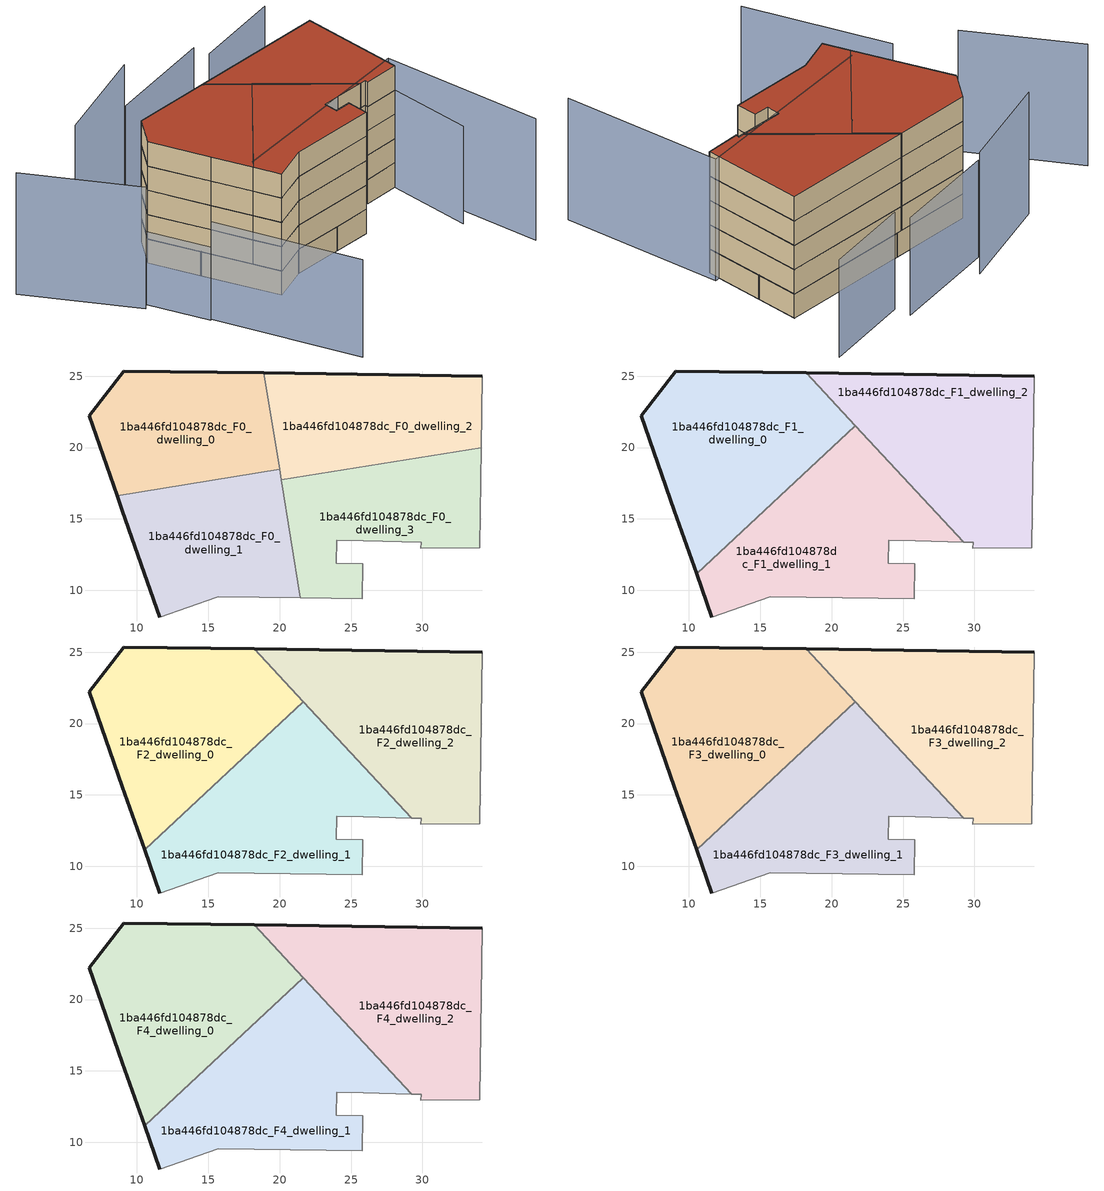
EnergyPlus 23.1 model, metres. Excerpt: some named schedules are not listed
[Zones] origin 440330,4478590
1ba446fd104878dc_F0_dwelling_0
 floor ground (EU_floor_Construction): 19.99,18.48 18.9,25.22 9.08,25.36 6.65,22.23 8.62,16.64 z0
 wall outside (EU_wall_Construction): 8.62,16.64 6.65,22.23 9.08,25.36 18.9,25.22 z0:3
 wall to 1ba446fd104878dc_F0_dwelling_1 (EU_wall_Construction): 19.99,18.48 8.62,16.64 z0:3
 wall to 1ba446fd104878dc_F0_dwelling_2 (EU_wall_Construction): 18.9,25.22 19.99,18.48 z0:3
1ba446fd104878dc_F0_dwelling_1
 floor ground (EU_floor_Construction): 21.45,9.47 19.99,18.48 8.62,16.64 8.99,15.57 11.62,8.14 15.59,9.53 15.69,9.57 z0
 wall outside (EU_wall_Construction): 11.62,8.14 8.99,15.57 8.62,16.64 z0:3
 wall adiabatic (EU_wall_Construction): 21.45,9.47 15.69,9.57 15.59,9.53 11.62,8.14 z0:3
 wall to 1ba446fd104878dc_F0_dwelling_3 (EU_wall_Construction): 20.11,17.74 21.45,9.47 z0:3
 wall to 1ba446fd104878dc_F0_dwelling_2 (EU_wall_Construction): 19.99,18.48 20.11,17.74 z0:3
1ba446fd104878dc_F0_dwelling_2
 floor ground (EU_floor_Construction): 34.11,20.01 34.2,25.01 18.9,25.22 20.11,17.74 z0
 wall outside (EU_wall_Construction): 18.9,25.22 34.2,25.01 z0:3
 wall adiabatic (EU_wall_Construction): 34.2,25.01 34.11,20.01 z0:3
 wall to 1ba446fd104878dc_F0_dwelling_3 (EU_wall_Construction): 34.11,20.01 20.11,17.74 z0:3
1ba446fd104878dc_F0_dwelling_3
 floor ground (EU_floor_Construction): 33.99,12.98 34,13.07 34.11,20.01 20.11,17.74 21.45,9.47 25.78,9.4 25.83,11.88 23.96,11.89 23.99,13.5 25.86,13.46 29.9,13.36 29.89,12.96 z0
 wall adiabatic (EU_wall_Construction): 34.11,20.01 34,13.07 33.99,12.98 29.89,12.96 29.9,13.36 25.86,13.46 23.99,13.5 23.96,11.89 25.83,11.88 25.78,9.4 21.45,9.47 z0:3
1ba446fd104878dc_F1_dwelling_0
 floor to 1ba446fd104878dc_F0_dwelling_0 (EU_floor_Construction): 18.06,18.17 19.78,19.78 19.04,24.35 18.21,25.23 9.08,25.36 6.65,22.23 8.62,16.64 z3
 floor to 1ba446fd104878dc_F0_dwelling_2 (EU_floor_Construction): 21.66,21.53 19.04,24.35 19.78,19.78 z3
 floor to 1ba446fd104878dc_F0_dwelling_1 (EU_floor_Construction): 18.06,18.17 8.62,16.64 8.99,15.57 10.55,11.17 z3
 wall outside (EU_wall_Construction): 10.55,11.17 8.99,15.57 6.65,22.23 9.08,25.36 18.21,25.23 z3:6
 wall to 1ba446fd104878dc_F1_dwelling_1 (EU_wall_Construction): 21.66,21.53 10.55,11.17 z3:6
 wall to 1ba446fd104878dc_F1_dwelling_2 (EU_wall_Construction): 18.21,25.23 21.66,21.53 z3:6
1ba446fd104878dc_F1_dwelling_1
 floor to 1ba446fd104878dc_F0_dwelling_1 (EU_floor_Construction): 21.45,9.47 19.99,18.48 18.06,18.17 10.55,11.17 11.62,8.14 15.59,9.53 15.69,9.57 z3
 floor to 1ba446fd104878dc_F0_dwelling_3 (EU_floor_Construction): 25.78,9.4 25.83,11.88 23.96,11.89 23.99,13.5 25.86,13.46 29.26,13.38 24.53,18.46 20.11,17.74 21.45,9.47 z3
 floor to 1ba446fd104878dc_F0_dwelling_2 (EU_floor_Construction): 24.53,18.46 21.66,21.53 19.78,19.78 20.11,17.74 z3
 floor to 1ba446fd104878dc_F0_dwelling_0 (EU_floor_Construction): 19.99,18.48 19.78,19.78 18.06,18.17 z3
 wall outside (EU_wall_Construction): 11.62,8.14 10.55,11.17 z3:6
 wall adiabatic (EU_wall_Construction): 29.26,13.38 25.86,13.46 23.99,13.5 23.96,11.89 25.83,11.88 25.78,9.4 15.69,9.57 11.62,8.14 z3:6
 wall to 1ba446fd104878dc_F1_dwelling_2 (EU_wall_Construction): 21.67,21.53 29.26,13.38 z3:6
1ba446fd104878dc_F1_dwelling_2
 floor to 1ba446fd104878dc_F0_dwelling_2 (EU_floor_Construction): 34.11,20.01 34.2,25.01 18.9,25.22 19.04,24.35 24.53,18.46 z3
 floor to 1ba446fd104878dc_F0_dwelling_0 (EU_floor_Construction): 19.04,24.35 18.9,25.22 18.21,25.23 z3
 floor to 1ba446fd104878dc_F0_dwelling_3 (EU_floor_Construction): 33.99,12.98 34,13.07 34.11,20.01 24.53,18.46 29.26,13.38 29.9,13.36 29.89,12.96 z3
 wall outside (EU_wall_Construction): 18.21,25.23 34.2,25.01 z3:6
 wall adiabatic (EU_wall_Construction): 34.2,25.01 34,13.07 33.99,12.98 29.89,12.96 29.9,13.36 29.26,13.38 z3:6
1ba446fd104878dc_F2_dwelling_0
 floor to 1ba446fd104878dc_F1_dwelling_0 (EU_floor_Construction): 21.66,21.53 18.21,25.23 9.08,25.36 6.65,22.23 8.99,15.57 10.55,11.17 z6
 wall outside (EU_wall_Construction): 10.55,11.17 8.99,15.57 6.65,22.23 9.08,25.36 18.21,25.23 z6:9
 wall to 1ba446fd104878dc_F2_dwelling_1 (EU_wall_Construction): 21.66,21.53 10.55,11.17 z6:9
 wall to 1ba446fd104878dc_F2_dwelling_2 (EU_wall_Construction): 18.21,25.23 21.66,21.53 z6:9
1ba446fd104878dc_F2_dwelling_1
 floor to 1ba446fd104878dc_F1_dwelling_1 (EU_floor_Construction): 25.78,9.4 25.83,11.88 23.96,11.89 23.99,13.5 25.86,13.46 29.26,13.38 21.66,21.53 10.55,11.17 11.62,8.14 15.69,9.57 z6
 wall outside (EU_wall_Construction): 11.62,8.14 10.55,11.17 z6:9
 wall adiabatic (EU_wall_Construction): 29.26,13.38 25.86,13.46 23.99,13.5 23.96,11.89 25.83,11.88 25.78,9.4 15.69,9.57 11.62,8.14 z6:9
 wall to 1ba446fd104878dc_F2_dwelling_2 (EU_wall_Construction): 21.67,21.53 29.26,13.38 z6:9
1ba446fd104878dc_F2_dwelling_2
 floor to 1ba446fd104878dc_F1_dwelling_2 (EU_floor_Construction): 33.99,12.98 34,13.07 34.2,25.01 18.21,25.23 29.26,13.38 29.9,13.36 29.89,12.96 z6
 wall outside (EU_wall_Construction): 18.21,25.23 34.2,25.01 z6:9
 wall adiabatic (EU_wall_Construction): 34.2,25.01 34,13.07 33.99,12.98 29.89,12.96 29.9,13.36 29.26,13.38 z6:9
1ba446fd104878dc_F3_dwelling_0
 floor to 1ba446fd104878dc_F2_dwelling_0 (EU_floor_Construction): 21.66,21.53 18.21,25.23 9.08,25.36 6.65,22.23 8.99,15.57 10.55,11.17 z9
 wall outside (EU_wall_Construction): 10.55,11.17 8.99,15.57 6.65,22.23 9.08,25.36 18.21,25.23 z9:12
 wall to 1ba446fd104878dc_F3_dwelling_1 (EU_wall_Construction): 21.66,21.53 10.55,11.17 z9:12
 wall to 1ba446fd104878dc_F3_dwelling_2 (EU_wall_Construction): 18.21,25.23 21.66,21.53 z9:12
1ba446fd104878dc_F3_dwelling_1
 floor to 1ba446fd104878dc_F2_dwelling_1 (EU_floor_Construction): 25.78,9.4 25.83,11.88 23.96,11.89 23.99,13.5 25.86,13.46 29.26,13.38 21.66,21.53 10.55,11.17 11.62,8.14 15.69,9.57 z9
 wall outside (EU_wall_Construction): 11.62,8.14 10.55,11.17 z9:12
 wall adiabatic (EU_wall_Construction): 29.26,13.38 25.86,13.46 23.99,13.5 23.96,11.89 25.83,11.88 25.78,9.4 15.69,9.57 11.62,8.14 z9:12
 wall to 1ba446fd104878dc_F3_dwelling_2 (EU_wall_Construction): 21.67,21.53 29.26,13.38 z9:12
1ba446fd104878dc_F3_dwelling_2
 floor to 1ba446fd104878dc_F2_dwelling_2 (EU_floor_Construction): 33.99,12.98 34,13.07 34.2,25.01 18.21,25.23 29.26,13.38 29.9,13.36 29.89,12.96 z9
 wall outside (EU_wall_Construction): 18.21,25.23 34.2,25.01 z9:12
 wall adiabatic (EU_wall_Construction): 34.2,25.01 34,13.07 33.99,12.98 29.89,12.96 29.9,13.36 29.26,13.38 z9:12
1ba446fd104878dc_F4_dwelling_0
 floor to 1ba446fd104878dc_F3_dwelling_0 (EU_floor_Construction): 21.66,21.53 18.21,25.23 9.08,25.36 6.65,22.23 8.99,15.57 10.55,11.17 z12
 wall outside (EU_wall_Construction): 10.55,11.17 8.99,15.57 6.65,22.23 9.08,25.36 18.21,25.23 z12:15
 wall to 1ba446fd104878dc_F4_dwelling_1 (EU_wall_Construction): 21.66,21.53 10.55,11.17 z12:15
 wall to 1ba446fd104878dc_F4_dwelling_2 (EU_wall_Construction): 18.21,25.23 21.66,21.53 z12:15
 roof outside (EU_roof_Construction): 18.21,25.23 21.66,21.53 10.55,11.17 8.99,15.57 6.65,22.23 9.08,25.36 z15
1ba446fd104878dc_F4_dwelling_1
 floor to 1ba446fd104878dc_F3_dwelling_1 (EU_floor_Construction): 25.78,9.4 25.83,11.88 23.96,11.89 23.99,13.5 25.86,13.46 29.26,13.38 21.66,21.53 10.55,11.17 11.62,8.14 15.69,9.57 z12
 wall outside (EU_wall_Construction): 11.62,8.14 10.55,11.17 z12:15
 wall adiabatic (EU_wall_Construction): 29.26,13.38 25.86,13.46 23.99,13.5 23.96,11.89 25.83,11.88 25.78,9.4 15.69,9.57 11.62,8.14 z12:15
 wall to 1ba446fd104878dc_F4_dwelling_2 (EU_wall_Construction): 21.67,21.53 29.26,13.38 z12:15
 roof outside (EU_roof_Construction): 21.66,21.53 29.26,13.38 25.86,13.46 23.99,13.5 23.96,11.89 25.83,11.88 25.78,9.4 15.69,9.57 11.62,8.14 10.55,11.17 z15
1ba446fd104878dc_F4_dwelling_2
 floor to 1ba446fd104878dc_F3_dwelling_2 (EU_floor_Construction): 33.99,12.98 34,13.07 34.2,25.01 18.21,25.23 29.26,13.38 29.9,13.36 29.89,12.96 z12
 wall outside (EU_wall_Construction): 18.21,25.23 34.2,25.01 z12:15
 wall adiabatic (EU_wall_Construction): 34.2,25.01 34,13.07 33.99,12.98 29.89,12.96 29.9,13.36 29.26,13.38 z12:15
 roof outside (EU_roof_Construction): 34.2,25.01 34,13.07 33.99,12.98 29.89,12.96 29.9,13.36 29.26,13.38 18.21,25.23 z15
shading: 11.22,11.88 34.57,14.4 / 34.57,14.4 36.59,-4.23 / 15.4,33.49 3.9,29.75 / -6.62,28.33 0.41,16.81 z0:15; 33.83,3.32 34.19,25.01 / 25.75,33.33 13.25,31.34 / 3.56,10.55 8.93,-5.55 / 36.32,33.14 26.04,31.48 z0:12; 1.06,17.21 3.37,10.49 z0:9
[Building]
EU S2 Campaign: North Axis=0; Terrain=City; Solar Distribution=FullExterior
[Site:Location]
Madrid: Latitude=40.5; Longitude=-3.5; Time Zone=1; Elevation=609
[SizingPeriod:WeatherFileDays]
AnnualSizingPeriod: Begin Month=1; Begin Day of Month=1; End Month=12; End Day of Month=31; Day of Week for Start Day=Monday; Use Weather File Daylight Saving Period=No; Use Weather File Rain and Snow Indicators=No
[MATERIAL]
EU_InternalMass_Material: Roughness=MediumRough; Thickness=0.1; Conductivity=1; Density=1800; Specific Heat=900; Thermal Absorptance=0.9; Solar Absorptance=0.7; Visible Absorptance=0.7
[MATERIAL:NOMASS] Roughness=MediumRough; Thermal Absorptance=0.9; Solar Absorptance=0.7; Visible Absorptance=0.7
Name | Thermal Resistance
EU_wall_NoMass | 0.609216
EU_roof_NoMass | 0.513268
EU_floor_NoMass | 0.568163
[CONSTRUCTION]
EU_wall_Construction: EU_wall_NoMass
EU_roof_Construction: EU_roof_NoMass
EU_floor_Construction: EU_floor_NoMass
EU_InternalMass_Construction: EU_InternalMass_Material
[ZONE] Type=1; Multiplier=1; Ceiling Height=autocalculate; Floor Area=autocalculate; Part of Total Floor Area=Yes
Name | Volume
1ba446fd104878dc_F0_dwelling_0 | 276.134
1ba446fd104878dc_F1_dwelling_0; 1ba446fd104878dc_F2_dwelling_0; 1ba446fd104878dc_F3_dwelling_0; 1ba446fd104878dc_F4_dwelling_0 | 368.221
1ba446fd104878dc_F0_dwelling_1 | 276.171
1ba446fd104878dc_F1_dwelling_1; 1ba446fd104878dc_F2_dwelling_1; 1ba446fd104878dc_F3_dwelling_1; 1ba446fd104878dc_F4_dwelling_1 | 368.235
1ba446fd104878dc_F0_dwelling_2 | 276.175
1ba446fd104878dc_F1_dwelling_2; 1ba446fd104878dc_F2_dwelling_2; 1ba446fd104878dc_F3_dwelling_2; 1ba446fd104878dc_F4_dwelling_2 | 368.208
1ba446fd104878dc_F0_dwelling_3 | 276.166
[INTERNALMASS] Construction=EU_InternalMass_Construction
Name | Zone or ZoneList | Surface Area
1ba446fd104878dc_F0_dwelling_0_EU_InternalMass | 1ba446fd104878dc_F0_dwelling_0 | 92.0451
1ba446fd104878dc_F0_dwelling_1_EU_InternalMass | 1ba446fd104878dc_F0_dwelling_1 | 92.0572
1ba446fd104878dc_F0_dwelling_2_EU_InternalMass | 1ba446fd104878dc_F0_dwelling_2 | 92.0579
1ba446fd104878dc_F0_dwelling_3_EU_InternalMass | 1ba446fd104878dc_F0_dwelling_3 | 92.0545
1ba446fd104878dc_F1_dwelling_0_EU_InternalMass | 1ba446fd104878dc_F1_dwelling_0 | 122.74
1ba446fd104878dc_F1_dwelling_1_EU_InternalMass | 1ba446fd104878dc_F1_dwelling_1 | 122.746
1ba446fd104878dc_F1_dwelling_2_EU_InternalMass | 1ba446fd104878dc_F1_dwelling_2 | 122.736
1ba446fd104878dc_F2_dwelling_0_EU_InternalMass | 1ba446fd104878dc_F2_dwelling_0 | 122.74
1ba446fd104878dc_F2_dwelling_1_EU_InternalMass | 1ba446fd104878dc_F2_dwelling_1 | 122.746
1ba446fd104878dc_F2_dwelling_2_EU_InternalMass | 1ba446fd104878dc_F2_dwelling_2 | 122.736
1ba446fd104878dc_F3_dwelling_0_EU_InternalMass | 1ba446fd104878dc_F3_dwelling_0 | 122.74
1ba446fd104878dc_F3_dwelling_1_EU_InternalMass | 1ba446fd104878dc_F3_dwelling_1 | 122.746
1ba446fd104878dc_F3_dwelling_2_EU_InternalMass | 1ba446fd104878dc_F3_dwelling_2 | 122.736
1ba446fd104878dc_F4_dwelling_0_EU_InternalMass | 1ba446fd104878dc_F4_dwelling_0 | 122.74
1ba446fd104878dc_F4_dwelling_1_EU_InternalMass | 1ba446fd104878dc_F4_dwelling_1 | 122.746
1ba446fd104878dc_F4_dwelling_2_EU_InternalMass | 1ba446fd104878dc_F4_dwelling_2 | 122.736
[OTHEREQUIPMENT] Fuel Type=Electricity; Design Level Calculation Method=Watts/Area; Power per Zone Floor Area=1; Fraction Latent=0; Fraction Radiant=0; Fraction Lost=0; Carbon Dioxide Generation Rate=0; EndUse Subcategory=EU_Step8_InternalGains
Name | Zone or ZoneList or Space or SpaceList | Schedule
EU_Step8_InternalGain_1ba446fd104878dc_F0_dwelling_0_f000 | 1ba446fd104878dc_F0_dwelling_0 | EU_Step8_GainSchedule_1ba446fd104878dc_F0_dwelling_0_f000
EU_Step8_InternalGain_1ba446fd104878dc_F0_dwelling_1_f000 | 1ba446fd104878dc_F0_dwelling_1 | EU_Step8_GainSchedule_1ba446fd104878dc_F0_dwelling_1_f000
EU_Step8_InternalGain_1ba446fd104878dc_F0_dwelling_2_f000 | 1ba446fd104878dc_F0_dwelling_2 | EU_Step8_GainSchedule_1ba446fd104878dc_F0_dwelling_2_f000
EU_Step8_InternalGain_1ba446fd104878dc_F0_dwelling_3_f000 | 1ba446fd104878dc_F0_dwelling_3 | EU_Step8_GainSchedule_1ba446fd104878dc_F0_dwelling_3_f000
EU_Step8_InternalGain_1ba446fd104878dc_F1_dwelling_0_f000 | 1ba446fd104878dc_F1_dwelling_0 | EU_Step8_GainSchedule_1ba446fd104878dc_F1_dwelling_0_f000
EU_Step8_InternalGain_1ba446fd104878dc_F1_dwelling_1_f000 | 1ba446fd104878dc_F1_dwelling_1 | EU_Step8_GainSchedule_1ba446fd104878dc_F1_dwelling_1_f000
EU_Step8_InternalGain_1ba446fd104878dc_F1_dwelling_2_f000 | 1ba446fd104878dc_F1_dwelling_2 | EU_Step8_GainSchedule_1ba446fd104878dc_F1_dwelling_2_f000
EU_Step8_InternalGain_1ba446fd104878dc_F2_dwelling_0_f000 | 1ba446fd104878dc_F2_dwelling_0 | EU_Step8_GainSchedule_1ba446fd104878dc_F2_dwelling_0_f000
EU_Step8_InternalGain_1ba446fd104878dc_F2_dwelling_1_f000 | 1ba446fd104878dc_F2_dwelling_1 | EU_Step8_GainSchedule_1ba446fd104878dc_F2_dwelling_1_f000
EU_Step8_InternalGain_1ba446fd104878dc_F2_dwelling_2_f000 | 1ba446fd104878dc_F2_dwelling_2 | EU_Step8_GainSchedule_1ba446fd104878dc_F2_dwelling_2_f000
EU_Step8_InternalGain_1ba446fd104878dc_F3_dwelling_0_f000 | 1ba446fd104878dc_F3_dwelling_0 | EU_Step8_GainSchedule_1ba446fd104878dc_F3_dwelling_0_f000
EU_Step8_InternalGain_1ba446fd104878dc_F3_dwelling_1_f000 | 1ba446fd104878dc_F3_dwelling_1 | EU_Step8_GainSchedule_1ba446fd104878dc_F3_dwelling_1_f000
EU_Step8_InternalGain_1ba446fd104878dc_F3_dwelling_2_f000 | 1ba446fd104878dc_F3_dwelling_2 | EU_Step8_GainSchedule_1ba446fd104878dc_F3_dwelling_2_f000
EU_Step8_InternalGain_1ba446fd104878dc_F4_dwelling_0_f000 | 1ba446fd104878dc_F4_dwelling_0 | EU_Step8_GainSchedule_1ba446fd104878dc_F4_dwelling_0_f000
EU_Step8_InternalGain_1ba446fd104878dc_F4_dwelling_1_f000 | 1ba446fd104878dc_F4_dwelling_1 | EU_Step8_GainSchedule_1ba446fd104878dc_F4_dwelling_1_f000
EU_Step8_InternalGain_1ba446fd104878dc_F4_dwelling_2_f000 | 1ba446fd104878dc_F4_dwelling_2 | EU_Step8_GainSchedule_1ba446fd104878dc_F4_dwelling_2_f000
[ZONEVENTILATION:DESIGNFLOWRATE] Schedule=EU_AlwaysOn; Design Flow Rate Calculation Method=AirChanges/Hour; Air Changes per Hour=0.752966; Ventilation Type=Natural; Fan Pressure Rise=0; Fan Total Efficiency=1; Constant Term Coefficient=1; Temperature Term Coefficient=0; Velocity Term Coefficient=0; Velocity Squared Term Coefficient=0; Minimum Indoor Temperature=-100; Maximum Indoor Temperature=100; Delta Temperature=-100; Minimum Outdoor Temperature=-100; Maximum Outdoor Temperature=100; Maximum Wind Speed=40
Name | Zone or ZoneList or Space or SpaceList
EU_ConstantAir_1ba446fd104878dc_F0_dwelling_0 | 1ba446fd104878dc_F0_dwelling_0
EU_ConstantAir_1ba446fd104878dc_F0_dwelling_1 | 1ba446fd104878dc_F0_dwelling_1
EU_ConstantAir_1ba446fd104878dc_F0_dwelling_2 | 1ba446fd104878dc_F0_dwelling_2
EU_ConstantAir_1ba446fd104878dc_F0_dwelling_3 | 1ba446fd104878dc_F0_dwelling_3
EU_ConstantAir_1ba446fd104878dc_F1_dwelling_0 | 1ba446fd104878dc_F1_dwelling_0
EU_ConstantAir_1ba446fd104878dc_F1_dwelling_1 | 1ba446fd104878dc_F1_dwelling_1
EU_ConstantAir_1ba446fd104878dc_F1_dwelling_2 | 1ba446fd104878dc_F1_dwelling_2
EU_ConstantAir_1ba446fd104878dc_F2_dwelling_0 | 1ba446fd104878dc_F2_dwelling_0
EU_ConstantAir_1ba446fd104878dc_F2_dwelling_1 | 1ba446fd104878dc_F2_dwelling_1
EU_ConstantAir_1ba446fd104878dc_F2_dwelling_2 | 1ba446fd104878dc_F2_dwelling_2
EU_ConstantAir_1ba446fd104878dc_F3_dwelling_0 | 1ba446fd104878dc_F3_dwelling_0
EU_ConstantAir_1ba446fd104878dc_F3_dwelling_1 | 1ba446fd104878dc_F3_dwelling_1
EU_ConstantAir_1ba446fd104878dc_F3_dwelling_2 | 1ba446fd104878dc_F3_dwelling_2
EU_ConstantAir_1ba446fd104878dc_F4_dwelling_0 | 1ba446fd104878dc_F4_dwelling_0
EU_ConstantAir_1ba446fd104878dc_F4_dwelling_1 | 1ba446fd104878dc_F4_dwelling_1
EU_ConstantAir_1ba446fd104878dc_F4_dwelling_2 | 1ba446fd104878dc_F4_dwelling_2
[HVACTEMPLATE:THERMOSTAT] Constant Heating Setpoint=20; Constant Cooling Setpoint=50
EU_HeatOnly_1ba446fd104878dc_F0_dwelling_0; EU_HeatOnly_1ba446fd104878dc_F0_dwelling_1; EU_HeatOnly_1ba446fd104878dc_F0_dwelling_2; EU_HeatOnly_1ba446fd104878dc_F0_dwelling_3; EU_HeatOnly_1ba446fd104878dc_F1_dwelling_0; EU_HeatOnly_1ba446fd104878dc_F1_dwelling_1; EU_HeatOnly_1ba446fd104878dc_F1_dwelling_2; EU_HeatOnly_1ba446fd104878dc_F2_dwelling_0; EU_HeatOnly_1ba446fd104878dc_F2_dwelling_1; EU_HeatOnly_1ba446fd104878dc_F2_dwelling_2; EU_HeatOnly_1ba446fd104878dc_F3_dwelling_0; EU_HeatOnly_1ba446fd104878dc_F3_dwelling_1; EU_HeatOnly_1ba446fd104878dc_F3_dwelling_2; EU_HeatOnly_1ba446fd104878dc_F4_dwelling_0; EU_HeatOnly_1ba446fd104878dc_F4_dwelling_1; EU_HeatOnly_1ba446fd104878dc_F4_dwelling_2
[HVACTEMPLATE:ZONE:IDEALLOADSAIRSYSTEM] System Availability Schedule=EU_AlwaysOn; Maximum Heating Supply Air Temperature=50; Minimum Cooling Supply Air Temperature=13; Maximum Heating Supply Air Humidity Ratio=0.0156; Minimum Cooling Supply Air Humidity Ratio=0.0077; Heating Limit=NoLimit; Cooling Limit=NoLimit; Heating Availability Schedule=EU_AlwaysOn; Cooling Availability Schedule=EU_CoolingOff; Dehumidification Control Type=ConstantSensibleHeatRatio; Cooling Sensible Heat Ratio=0.7; Dehumidification Setpoint=60; Humidification Control Type=None; Humidification Setpoint=30; Outdoor Air Method=None; Outdoor Air Flow Rate per Person=0.00944; Outdoor Air Flow Rate per Zone Floor Area=0; Outdoor Air Flow Rate per Zone=0; Demand Controlled Ventilation Type=None; Outdoor Air Economizer Type=NoEconomizer; Heat Recovery Type=None; Sensible Heat Recovery Effectiveness=0.7; Latent Heat Recovery Effectiveness=0.65
Name | Template Thermostat
1ba446fd104878dc_F0_dwelling_0 | EU_HeatOnly_1ba446fd104878dc_F0_dwelling_0
1ba446fd104878dc_F0_dwelling_1 | EU_HeatOnly_1ba446fd104878dc_F0_dwelling_1
1ba446fd104878dc_F0_dwelling_2 | EU_HeatOnly_1ba446fd104878dc_F0_dwelling_2
1ba446fd104878dc_F0_dwelling_3 | EU_HeatOnly_1ba446fd104878dc_F0_dwelling_3
1ba446fd104878dc_F1_dwelling_0 | EU_HeatOnly_1ba446fd104878dc_F1_dwelling_0
1ba446fd104878dc_F1_dwelling_1 | EU_HeatOnly_1ba446fd104878dc_F1_dwelling_1
